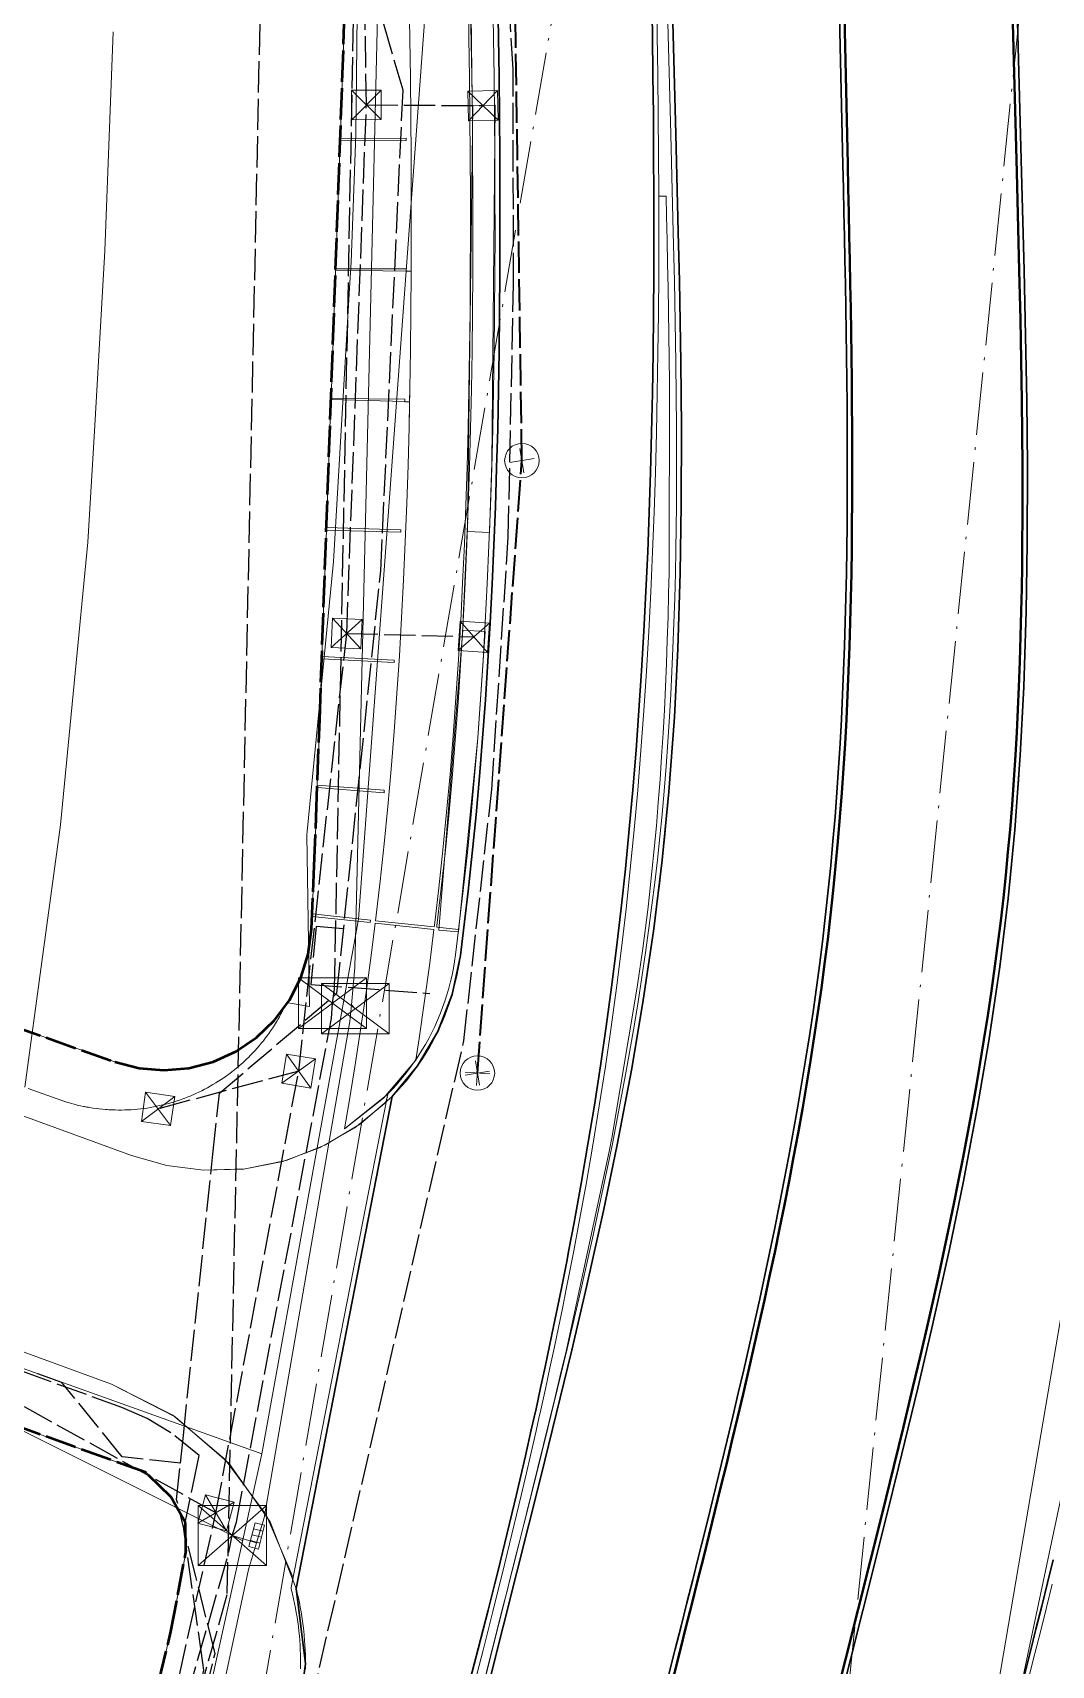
# Model space of a CAD drawing. Header units: metres. Extents: x 105014 to 106600, y 111320 to 118425.
# Drawn here: x 105381.9 to 105423.2, y 113113.2 to 113179.5 of the extents above; entities that cross this region are included whole.
import ezdxf

# ---------------------------------------------------------------- set-up
doc = ezdxf.new("R2010")
doc.units = ezdxf.units.M
doc.linetypes.add('DASHDOT', pattern=[3.556, 2.54, -0.508, 0, -0.508])
doc.linetypes.add('DASHED', pattern=[1.524, 1.27, -0.254])
for name, color, linetype, lineweight in [('00-BASE-LIMITE', 7, 'DASHED', 50), ('00-BASE-UE', 42, 'DASHED', 25), ('10-PAV-BOCACALLE', 9, 'CONTINUOUS', 13), ('10-PAV-CALZADA-BRT', 12, 'CONTINUOUS', 30), ('10-PAV-CALZADA-MIXTA', 8, 'CONTINUOUS', 30), ('10-PAV-CICLORUTA', 76, 'CONTINUOUS', 18), ('10-PAV-ESTACION-TM', 1, 'CONTINUOUS', 40), ('10-PAV-SARDINEL', 252, 'CONTINUOUS', 13), ('20-EP-ZONA-DURA', 253, 'CONTINUOUS', 13), ('20-EP-ZONA-VERDE', 84, 'CONTINUOUS', 13), ('30-RED-ENEL-NODOS', 11, 'CONTINUOUS', 13), ('30-RED-ENEL-PROY', 1, 'DASHED', 25), ('30-RED-ETB-CAMARA', 151, 'CONTINUOUS', 13), ('30-RED-ETB-EXIST', 145, 'CONTINUOUS', 13), ('30-RED-ETB-PROY', 5, 'DASHED', 25), ('30-RED-MOVISTAR-PROY', 4, 'DASHED', 25), ('30-RED-VANTI-PROY', 2, 'DASHED', 25), ('35-RH-ACUE-MENOR-EXIST', 151, 'CONTINUOUS', 13), ('35-RH-ACUE-MENOR-PROY', 5, 'DASHED', 25), ('35-RH-PLUV-NODOS', 94, 'CONTINUOUS', 13), ('35-RH-PLUV-RETIRO', 8, 'DASHDOT', 13), ('35-RH-SUDS-ZONAS', 92, 'CONTINUOUS', 20), ('36-RH-SAN-COLECTOR-PROY', 6, 'DASHED', 35), ('36-RH-SAN-POZOS', 216, 'CONTINUOUS', 13), ('60-PREDIAL-LOTE', 42, 'CONTINUOUS', 13)]:
    doc.layers.add(name, color=color, linetype=linetype, lineweight=lineweight)

# ---------------------------------------------------------------- blocks, each defined once
blk = doc.blocks.new('CAM_ETB_T_14')
for p, q in [((-1.39, -1.22), (1.39, 1.22)), ((-1.39, 1.22), (1.39, -1.22))]:
    blk.add_line(p, q)
blk.add_lwpolyline([(-1.39, -1.22), (1.39, -1.22), (1.39, 1.22), (-1.39, 1.22)], close=True)
blk = doc.blocks.new('CAM_ETB_T_13')
for p, q in [((-1.375, -1.025), (1.375, 1.025)), ((-1.375, 1.025), (1.375, -1.025))]:
    blk.add_line(p, q)
blk.add_lwpolyline([(-1.375, -1.025), (1.375, -1.025), (1.375, 1.025), (-1.375, 1.025)], close=True)
blk = doc.blocks.new('CAJA_ENEL')
for p, q in [((-0.6, -0.6), (0.6, 0.6)), ((-0.6, 0.6), (0.6, -0.6))]:
    blk.add_line(p, q)
blk.add_lwpolyline([(-0.6, -0.6), (0.6, -0.6), (0.6, 0.6), (-0.6, 0.6)], close=True)
blk = doc.blocks.new('POZO_SAN')
for p, q in [((-0.5, 0), (0.5, 0)), ((0, -0.5), (0, 0.5))]:
    blk.add_line(p, q)
blk.add_circle((0, 0), 0.7)
blk = doc.blocks.new('SUMIDERO')
for p, q in [((-0.25, -0.2), (-0.25, 0.2)), ((0, -0.2), (0, 0.2)), ((0.25, -0.2), (0.25, 0.2))]:
    blk.add_line(p, q)
blk.add_lwpolyline([(-0.5, -0.2), (0.5, -0.2), (0.5, 0.2), (-0.5, 0.2)], close=True)

msp = doc.modelspace()

# ---------------------------------------------------------------- linework, layer by layer
at = {"layer": '00-BASE-LIMITE'}
msp.add_lwpolyline([(105386.9791, 113112.5251), (105387.4761, 113114.5441), (105388.0761, 113117.7611), (105388.0641, 113118.9651), (105387.4741, 113120.0121), (105386.4691, 113121.0031), (105370.0133, 113126.9047), (105375.2157, 113141.1887), (105385.1985, 113137.6773), (105386.1809, 113137.4227), (105387.1922, 113137.3374), (105388.2034, 113137.4237), (105389.1856, 113137.6791), (105390.1107, 113138.0965), (105390.9521, 113138.6639), (105391.686, 113139.3649), (105392.2912, 113140.1796), (105392.7504, 113141.0846), (105393.0505, 113142.0541), (105393.1829, 113143.0603), (105393.2949, 113145.6353), (105393.3711, 113147.5963), (105393.5153, 113151.5749), (105394.5397, 113180.5291)], dxfattribs=at)
at = {"layer": '00-BASE-UE'}
msp.add_lwpolyline([(105386.9791, 113112.5251), (105387.4761, 113114.5441), (105388.0761, 113117.7611), (105388.0641, 113118.9651), (105387.4741, 113120.0121), (105386.4691, 113121.0031), (105370.0133, 113126.9047), (105375.2157, 113141.1887), (105385.1985, 113137.6773), (105386.1809, 113137.4227), (105387.1922, 113137.3374), (105388.2034, 113137.4236), (105389.1856, 113137.6791), (105390.1107, 113138.0965), (105390.9522, 113138.6638), (105391.686, 113139.3649), (105392.2912, 113140.1796), (105392.7504, 113141.0846), (105393.0505, 113142.0541), (105393.1829, 113143.0603), (105393.2949, 113145.6353), (105393.3711, 113147.5963), (105393.5153, 113151.5749), (105394.5397, 113180.5291)], dxfattribs=at)
at = {"layer": '10-PAV-BOCACALLE'}
msp.add_lwpolyline([(105396.46, 113136.2726), (105392.5613, 113116.2967), (105391.5064, 113118.9998), (105389.8339, 113121.3698), (105387.6417, 113123.2691), (105385.0577, 113124.5873), (105371.0367, 113129.7147), (105374.1167, 113138.1713), (105385.8741, 113133.8717), (105385.8791, 113133.8699), (105387.3161, 113133.4634), (105388.7976, 113133.2754), (105390.4905, 113133.3325), (105392.1495, 113133.6744), (105393.727, 113134.2915), (105395.1777, 113135.1659), (105396.46, 113136.2726)], close=True, dxfattribs=at)
at = {"layer": '10-PAV-CALZADA-BRT'}
for points in [[(105402.3219, 113062.7675), (105415.5729, 113115.4095), (105416.5443, 113119.2833), (105417.0223, 113121.2121), (105417.8005, 113124.4271), (105418.3995, 113126.9929), (105419.0829, 113130.0733), (105419.6417, 113132.7649), (105420.2179, 113135.7895), (105420.6871, 113138.5367), (105421.1315, 113141.5321), (105421.4741, 113144.3105), (105421.7455, 113147.0969), (105421.9651, 113150.1169), (105422.1063, 113152.9003), (105422.2035, 113155.9779), (105422.2451, 113158.7265), (105422.2499, 113161.8817), (105422.2249, 113164.5165), (105422.1665, 113167.8237), (105422.1205, 113169.8105), (105422.0173, 113173.8027), (105419.8137, 113256.1177)], [(105385.7241, 113054.1819), (105401.5265, 113116.9597), (105402.4979, 113120.8335), (105402.9759, 113122.7623), (105403.7541, 113125.9773), (105404.3529, 113128.5431), (105405.0365, 113131.6235), (105405.5951, 113134.3151), (105406.1715, 113137.3397), (105406.6407, 113140.0869), (105407.0849, 113143.0823), (105407.4275, 113145.8607), (105407.6991, 113148.6471), (105407.9187, 113151.6671), (105408.0599, 113154.4505), (105408.1569, 113157.5281), (105408.1985, 113160.2767), (105408.2033, 113163.4319), (105408.1783, 113166.0667), (105408.1199, 113169.3739), (105408.0741, 113171.3607), (105407.9709, 113175.3529), (105406.4781, 113231.1139)], [(105413.476, 113231.2859), (105414.7571, 113174.1009), (105414.7787, 113173.1323), (105414.8001, 113172.1629), (105414.8209, 113171.1925), (105414.8409, 113170.2229), (105414.8599, 113169.2509), (105414.8777, 113168.2779), (105414.8937, 113167.3039), (105414.9077, 113166.3289), (105414.9197, 113165.3529), (105414.9293, 113164.3759), (105414.9361, 113163.3979), (105414.9397, 113162.4189), (105414.9403, 113161.4389), (105414.9371, 113160.4579), (105414.9301, 113159.4759), (105414.9189, 113158.4931), (105414.9035, 113157.5093), (105414.8833, 113156.5245), (105414.8579, 113155.5389), (105414.8273, 113154.5525), (105414.7913, 113153.5653), (105414.7493, 113152.5773), (105414.7013, 113151.5887), (105414.6467, 113150.5993), (105414.5853, 113149.6095), (105414.5171, 113148.6191), (105414.4415, 113147.6281), (105414.3583, 113146.6369), (105414.2673, 113145.6453), (105414.1681, 113144.6535), (105414.0605, 113143.6619), (105413.9443, 113142.6711), (105413.8199, 113141.6821), (105413.6877, 113140.6953), (105413.5477, 113139.7105), (105413.4005, 113138.7277), (105413.2463, 113137.7469), (105413.0853, 113136.7683), (105412.9181, 113135.7917), (105412.7445, 113134.8171), (105412.5651, 113133.8447), (105412.3803, 113132.8743), (105412.1903, 113131.9059), (105411.9951, 113130.9395), (105411.7953, 113129.9751), (105411.5913, 113129.0125), (105411.3829, 113128.0519), (105411.1709, 113127.0931), (105410.9551, 113126.1361), (105410.7363, 113125.1807), (105410.5143, 113124.2273), (105410.2897, 113123.2753), (105410.0627, 113122.3251), (105409.8335, 113121.3763), (105409.6023, 113120.4289), (105409.3695, 113119.4831), (105409.1355, 113118.5385), (105408.9003, 113117.5951), (105408.6639, 113116.6517), (105408.4275, 113115.7113), (105408.1907, 113114.7719), (105407.9539, 113113.8333), (105392.2742, 113051.7041)], [(105423.3053, 113117.4633), (105423.0695, 113116.5197), (105422.8337, 113115.5791), (105422.5975, 113114.6395), (105422.3613, 113113.7009), (105409.1101, 113061.0587)]]:
    msp.add_lwpolyline(points, dxfattribs=at)
at = {"layer": '10-PAV-CALZADA-MIXTA'}
for points in [[(105407.0011, 113180.9631), (105407.0257, 113179.3503), (105407.0469, 113177.7375), (105407.0639, 113176.1247), (105407.0763, 113174.5119), (105407.0837, 113172.8991), (105407.0853, 113171.2861), (105407.0809, 113169.6733), (105407.0699, 113168.0603), (105407.0515, 113166.4475), (105407.0257, 113164.8349), (105406.9915, 113163.2223), (105406.9487, 113161.6099), (105406.8965, 113159.9979), (105406.8349, 113158.3863), (105406.7629, 113156.7749), (105406.6801, 113155.1641), (105406.5861, 113153.5541), (105406.4803, 113151.9445), (105406.3623, 113150.3359), (105406.2317, 113148.7283), (105406.0875, 113147.1219), (105405.9297, 113145.5167), (105405.7577, 113143.9131), (105405.5709, 113142.3111), (105405.3689, 113140.7109), (105405.1513, 113139.1127), (105404.9185, 113137.5167), (105404.6711, 113135.9229), (105404.4093, 113134.3313), (105404.1341, 113132.7421), (105403.8457, 113131.1553), (105403.6342, 113130.0452), (105403.5447, 113129.5707), (105403.33, 113128.4872), (105403.1737, 113127.7091), (105403.0143, 113126.9316), (105402.8524, 113126.1546), (105402.6709, 113125.3006), (105402.4866, 113124.4473), (105402.2993, 113123.5946), (105402.2255, 113123.2555), (105402.109, 113122.7426), (105401.8684, 113121.6827), (105401.7198, 113121.0405), (105401.5031, 113120.1117), (105401.1287, 113118.5429), (105400.7455, 113116.9761), (105400.6281, 113116.5035), (105400.3548, 113115.4112), (105399.956, 113113.8485), (105399.5511, 113112.2872)], [(105392.5181, 113110.1709), (105392.9372, 113113.231), (105392.5613, 113116.2967), (105396.46, 113136.2726), (105397.492, 113137.5151), (105398.3106, 113138.9075), (105398.8943, 113140.4135), (105399.2279, 113141.9939), (105399.3148, 113142.6799), (105399.3976, 113143.3663), (105399.5465, 113144.6083), (105399.7125, 113146.1559), (105399.8649, 113147.7067), (105400.0043, 113149.2607), (105400.1309, 113150.8179), (105400.2453, 113152.3781), (105400.3481, 113153.9409), (105400.4395, 113155.5065), (105400.52, 113157.075), (105400.5901, 113158.6453), (105400.6505, 113160.2185), (105400.7013, 113161.7939), (105400.7433, 113163.3715), (105400.7767, 113164.9513), (105400.8021, 113166.5333), (105400.8201, 113168.1173), (105400.8309, 113169.7033), (105400.8353, 113171.2915), (105400.8337, 113172.8815), (105400.8265, 113174.4737), (105400.8141, 113176.0677), (105400.7973, 113177.6635), (105400.7763, 113179.2615), (105400.7519, 113180.8613)]]:
    msp.add_lwpolyline(points, dxfattribs=at)
at = {"layer": '10-PAV-CICLORUTA'}
msp.add_lwpolyline([(105399.5519, 113180.8417), (105399.5765, 113179.2443), (105399.5975, 113177.6493), (105399.6143, 113176.0567), (105399.6265, 113174.4663), (105399.6337, 113172.8781), (105399.6353, 113171.2925), (105399.6311, 113169.7091), (105399.6201, 113168.1283), (105399.6023, 113166.5497), (105399.5769, 113164.9737), (105399.5435, 113163.4001), (105399.5019, 113161.8291), (105399.4511, 113160.2607), (105399.3911, 113158.6951), (105399.3213, 113157.1323), (105399.2411, 113155.5723), (105399.1503, 113154.0153), (105399.0483, 113152.4613), (105398.9345, 113150.9105), (105398.8085, 113149.3629), (105398.6703, 113147.8189), (105398.5187, 113146.2785), (105398.3539, 113144.7419), (105398.1753, 113143.2091), (105398.1685, 113143.1563), (105395.7823, 113143.4097), (105395.9687, 113145.0087), (105396.1313, 113146.5239), (105396.2807, 113148.0435), (105396.4173, 113149.5675), (105396.5417, 113151.0955), (105396.6539, 113152.6277), (105396.7549, 113154.1639), (105396.8447, 113155.7037), (105396.9241, 113157.2475), (105396.9933, 113158.7947), (105397.0527, 113160.3455), (105397.1029, 113161.8997), (105397.1443, 113163.4573), (105397.1773, 113165.0183), (105397.2025, 113166.5825), (105397.2203, 113168.1501), (105397.2311, 113169.7207), (105397.2355, 113171.2945), (105397.2337, 113172.8715), (105397.2265, 113174.4515), (105397.2143, 113176.0347), (105397.1975, 113177.6209), (105397.1767, 113179.2103), (105397.1523, 113180.8027)], dxfattribs=at)
msp.add_lwpolyline([(105398.1559, 113143.0571), (105397.9821, 113141.6801), (105397.7743, 113140.1529), (105397.5515, 113138.6259), (105397.4151, 113137.7471), (105396.1127, 113136.2036), (105394.5215, 113134.9599), (105394.6967, 113135.9709), (105394.9443, 113137.4775), (105395.1783, 113138.9833), (105395.3977, 113140.4881), (105395.6025, 113141.9923), (105395.7689, 113143.3105), (105398.1559, 113143.0571)], close=True, dxfattribs=at)
at = {"layer": '10-PAV-ESTACION-TM'}
for points in [[(105420.202, 113234.1397), (105421.8174, 113173.7974), (105421.9206, 113169.8056), (105421.9666, 113167.8195), (105421.9987, 113166.1667), (105422.0249, 113164.5137), (105422.0404, 113163.1972), (105422.0499, 113161.8807), (105422.0528, 113160.8297), (105422.0512, 113159.779), (105422.0451, 113158.7282), (105422.0357, 113157.8128), (105422.0218, 113156.8975), (105422.0036, 113155.9825), (105421.9774, 113154.9575), (105421.945, 113153.9329), (105421.9065, 113152.9085), (105421.8657, 113151.9817), (105421.8187, 113151.0552), (105421.7655, 113150.1291), (105421.7004, 113149.1234), (105421.6272, 113148.1183), (105421.5462, 113147.1138), (105421.4638, 113146.1859), (105421.3735, 113145.2588), (105421.2753, 113144.3325), (105421.1692, 113143.4073), (105421.0552, 113142.4827), (105420.9333, 113141.5591), (105420.7934, 113140.5611), (105420.6454, 113139.5642), (105420.4896, 113138.5684), (105420.3396, 113137.653), (105420.1834, 113136.7386), (105420.0211, 113135.8251), (105419.8354, 113134.8169), (105419.6436, 113133.8099), (105419.4456, 113132.8041), (105419.2639, 113131.907), (105419.0778, 113131.0108), (105418.8874, 113130.1154), (105418.6642, 113129.0884), (105418.4366, 113128.0628), (105418.2045, 113127.0375), (105417.9081, 113125.7548), (105417.6059, 113124.4734), (105417.2199, 113122.866), (105416.8281, 113121.2599), (105416.3503, 113119.3317), (105415.379, 113115.4582), (105402.128, 113062.8165)], [(105393.6523, 113056.3475), (105408.1478, 113113.7844), (105408.3846, 113114.723), (105408.6215, 113115.6625), (105408.8579, 113116.603), (105409.0944, 113117.5466), (105409.3296, 113118.4903), (105409.5637, 113119.4352), (105409.7966, 113120.3813), (105410.0279, 113121.3291), (105410.2572, 113122.2784), (105410.4843, 113123.2291), (105410.7091, 113124.1817), (105410.9312, 113125.1357), (105411.1502, 113126.0918), (105411.3661, 113127.0495), (105411.5783, 113128.0091), (105411.7869, 113128.9706), (105411.9911, 113129.9341), (105412.191, 113130.8994), (105412.3865, 113131.8669), (105412.5767, 113132.8364), (105412.7617, 113133.8079), (105412.9413, 113134.7814), (105413.1151, 113135.7572), (105413.2825, 113136.7352), (105413.4438, 113137.7151), (105413.5982, 113138.6974), (105413.7456, 113139.6817), (105413.8858, 113140.668), (105414.0182, 113141.6563), (105414.1428, 113142.647), (105414.2592, 113143.6395), (105414.367, 113144.6328), (105414.4664, 113145.6262), (105414.5576, 113146.6194), (105414.6409, 113147.6122), (105414.7166, 113148.6047), (105414.7849, 113149.5965), (105414.8464, 113150.5876), (105414.9011, 113151.5784), (105414.9491, 113152.5682), (105414.9912, 113153.5574), (105415.0272, 113154.5458), (105415.0578, 113155.5332), (105415.0833, 113156.5199), (105415.1035, 113157.5057), (105415.1189, 113158.4904), (105415.1301, 113159.4741), (105415.1371, 113160.4569), (105415.1403, 113161.4387), (105415.1397, 113162.4193), (105415.1361, 113163.399), (105415.1293, 113164.3776), (105415.1197, 113165.3552), (105415.1077, 113166.3316), (105415.0937, 113167.307), (105415.0777, 113168.2814), (105415.0599, 113169.2547), (105415.0409, 113170.2269), (105415.0209, 113171.1967), (105415.0001, 113172.1673), (105414.9787, 113173.1368), (105414.9571, 113174.1054), (105413.6759, 113231.2904)]]:
    msp.add_lwpolyline(points, dxfattribs=at)
at = {"layer": '10-PAV-SARDINEL'}
for points in [[(105402.128, 113062.8165), (105415.379, 113115.4582), (105416.3503, 113119.3317), (105416.8281, 113121.2599), (105417.2199, 113122.866), (105417.6059, 113124.4734), (105417.9081, 113125.7548), (105418.2045, 113127.0375), (105418.4366, 113128.0628), (105418.6642, 113129.0884), (105418.8874, 113130.1154), (105419.0778, 113131.0108), (105419.2639, 113131.907), (105419.4456, 113132.8041), (105419.6436, 113133.8099), (105419.8354, 113134.8169), (105420.0211, 113135.8251), (105420.1834, 113136.7386), (105420.3396, 113137.653), (105420.4896, 113138.5684), (105420.6454, 113139.5642), (105420.7934, 113140.5611), (105420.9333, 113141.5591), (105421.0552, 113142.4827), (105421.1692, 113143.4073), (105421.2753, 113144.3325), (105421.3735, 113145.2588), (105421.4638, 113146.1859), (105421.5462, 113147.1138), (105421.6272, 113148.1183), (105421.7004, 113149.1234), (105421.7655, 113150.1291), (105421.8187, 113151.0552), (105421.8657, 113151.9817), (105421.9065, 113152.9085), (105421.945, 113153.9329), (105421.9774, 113154.9575), (105422.0036, 113155.9825), (105422.0218, 113156.8975), (105422.0357, 113157.8128), (105422.0451, 113158.7282), (105422.0512, 113159.779), (105422.0528, 113160.8297), (105422.0499, 113161.8807), (105422.0404, 113163.1972), (105422.0249, 113164.5137), (105421.9987, 113166.1667), (105421.9666, 113167.8195), (105421.9206, 113169.8056), (105421.8174, 113173.7974), (105420.1344, 113236.6645)], [(105420.3343, 113236.6695), (105422.0173, 113173.8027), (105422.1205, 113169.8105), (105422.1665, 113167.8237), (105422.1987, 113166.1702), (105422.2249, 113164.5165), (105422.2404, 113163.1991), (105422.2499, 113161.8817), (105422.2528, 113160.83), (105422.2512, 113159.7782), (105422.2451, 113158.7265), (105422.2357, 113157.8102), (105422.2218, 113156.894), (105422.2035, 113155.9779), (105422.1773, 113154.9518), (105422.1449, 113153.926), (105422.1063, 113152.9003), (105422.0654, 113151.9722), (105422.0184, 113151.0444), (105421.9651, 113150.1169), (105421.8999, 113149.1097), (105421.8266, 113148.103), (105421.7455, 113147.0969), (105421.6629, 113146.1673), (105421.5725, 113145.2385), (105421.4741, 113144.3105), (105421.3678, 113143.3834), (105421.2536, 113142.4573), (105421.1315, 113141.5321), (105420.9913, 113140.5325), (105420.8431, 113139.534), (105420.6871, 113138.5367), (105420.5368, 113137.6199), (105420.3804, 113136.7042), (105420.2179, 113135.7895), (105420.032, 113134.7801), (105419.8399, 113133.7719), (105419.6417, 113132.7649), (105419.4598, 113131.8668), (105419.2735, 113130.9696), (105419.0829, 113130.0733), (105418.8595, 113129.0455), (105418.6317, 113128.0187), (105418.3995, 113126.9929), (105418.1029, 113125.7093), (105417.8005, 113124.4271), (105417.4143, 113122.8189), (105417.0223, 113121.2121), (105416.5443, 113119.2833), (105415.5729, 113115.4095), (105402.3219, 113062.7675)], [(105385.5302, 113054.2307), (105401.3326, 113117.0084), (105402.3039, 113120.8819), (105402.7817, 113122.8101), (105403.1735, 113124.4162), (105403.5595, 113126.0236), (105403.8616, 113127.305), (105404.1579, 113128.5877), (105404.39, 113129.6127), (105404.6177, 113130.6386), (105404.841, 113131.6656), (105405.0314, 113132.5609), (105405.2174, 113133.4572), (105405.399, 113134.3543), (105405.5971, 113135.3601), (105405.7889, 113136.3671), (105405.9747, 113137.3753), (105406.137, 113138.2888), (105406.2932, 113139.2032), (105406.4432, 113140.1186), (105406.599, 113141.1143), (105406.7468, 113142.1113), (105406.8867, 113143.1093), (105407.0086, 113144.0329), (105407.1226, 113144.9575), (105407.2287, 113145.8827), (105407.3269, 113146.809), (105407.4174, 113147.7361), (105407.4998, 113148.664), (105407.5808, 113149.6685), (105407.654, 113150.6736), (105407.7191, 113151.6793), (105407.7723, 113152.6054), (105407.8193, 113153.5319), (105407.8601, 113154.4587), (105407.8986, 113155.4831), (105407.9309, 113156.5077), (105407.957, 113157.5327), (105407.9752, 113158.4477), (105407.9891, 113159.363), (105407.9985, 113160.2784), (105408.0046, 113161.3292), (105408.0062, 113162.3799), (105408.0033, 113163.4309), (105407.9938, 113164.7474), (105407.9783, 113166.0639), (105407.9521, 113167.7169), (105407.92, 113169.3697), (105407.8742, 113171.3558), (105407.771, 113175.3476), (105406.2782, 113231.109)], [(105406.4781, 113231.1139), (105407.9709, 113175.3529), (105408.0741, 113171.3607), (105408.1199, 113169.3739), (105408.1521, 113167.7204), (105408.1783, 113166.0667), (105408.1938, 113164.7493), (105408.2033, 113163.4319), (105408.2062, 113162.3802), (105408.2046, 113161.3284), (105408.1985, 113160.2767), (105408.1891, 113159.3604), (105408.1752, 113158.4442), (105408.1569, 113157.5281), (105408.1308, 113156.502), (105408.0985, 113155.4762), (105408.0599, 113154.4505), (105408.019, 113153.5224), (105407.972, 113152.5946), (105407.9187, 113151.6671), (105407.8535, 113150.6599), (105407.7802, 113149.6532), (105407.6991, 113148.6471), (105407.6165, 113147.7175), (105407.5259, 113146.7887), (105407.4275, 113145.8607), (105407.3212, 113144.9336), (105407.207, 113144.0075), (105407.0849, 113143.0823), (105406.9447, 113142.0827), (105406.7967, 113141.0842), (105406.6407, 113140.0869), (105406.4904, 113139.1701), (105406.334, 113138.2544), (105406.1715, 113137.3397), (105405.9855, 113136.3303), (105405.7934, 113135.3221), (105405.5951, 113134.3151), (105405.4133, 113133.417), (105405.2271, 113132.5198), (105405.0365, 113131.6235), (105404.813, 113130.5957), (105404.5851, 113129.5689), (105404.3529, 113128.5431), (105404.0564, 113127.2595), (105403.7541, 113125.9773), (105403.3679, 113124.3691), (105402.9759, 113122.7623), (105402.4979, 113120.8335), (105401.5265, 113116.9597), (105385.7241, 113054.1819)], [(105392.9047, 113054.2024), (105407.9539, 113113.8333), (105408.1907, 113114.7719), (105408.4275, 113115.7113), (105408.6639, 113116.6517), (105408.9003, 113117.5951), (105409.1355, 113118.5385), (105409.3695, 113119.4831), (105409.6023, 113120.4289), (105409.8335, 113121.3763), (105410.0627, 113122.3251), (105410.2897, 113123.2753), (105410.5143, 113124.2273), (105410.7363, 113125.1807), (105410.9551, 113126.1361), (105411.1709, 113127.0931), (105411.3829, 113128.0519), (105411.5913, 113129.0125), (105411.7953, 113129.9751), (105411.9951, 113130.9395), (105412.1903, 113131.9059), (105412.3803, 113132.8743), (105412.5651, 113133.8447), (105412.7445, 113134.8171), (105412.9181, 113135.7917), (105413.0853, 113136.7683), (105413.2463, 113137.7469), (105413.4005, 113138.7277), (105413.5477, 113139.7105), (105413.6877, 113140.6953), (105413.8199, 113141.6821), (105413.9443, 113142.6711), (105414.0605, 113143.6619), (105414.1681, 113144.6535), (105414.2673, 113145.6453), (105414.3583, 113146.6369), (105414.4415, 113147.6281), (105414.5171, 113148.6191), (105414.5853, 113149.6095), (105414.6467, 113150.5993), (105414.7013, 113151.5887), (105414.7493, 113152.5773), (105414.7913, 113153.5653), (105414.8273, 113154.5525), (105414.8579, 113155.5389), (105414.8833, 113156.5245), (105414.9035, 113157.5093), (105414.9189, 113158.4931), (105414.9301, 113159.4759), (105414.9371, 113160.4579), (105414.9403, 113161.4389), (105414.9397, 113162.4189), (105414.9361, 113163.3979), (105414.9293, 113164.3759), (105414.9197, 113165.3529), (105414.9077, 113166.3289), (105414.8937, 113167.3039), (105414.8777, 113168.2779), (105414.8599, 113169.2509), (105414.8409, 113170.2229), (105414.8209, 113171.1925), (105414.8001, 113172.1629), (105414.7787, 113173.1323), (105414.7571, 113174.1009), (105413.476, 113231.2859)], [(105413.6759, 113231.2904), (105414.9571, 113174.1054), (105414.9787, 113173.1368), (105415.0001, 113172.1673), (105415.0209, 113171.1967), (105415.0409, 113170.2269), (105415.0599, 113169.2547), (105415.0777, 113168.2814), (105415.0937, 113167.307), (105415.1077, 113166.3316), (105415.1197, 113165.3552), (105415.1293, 113164.3776), (105415.1361, 113163.399), (105415.1397, 113162.4193), (105415.1403, 113161.4387), (105415.1371, 113160.4569), (105415.1301, 113159.4741), (105415.1189, 113158.4904), (105415.1035, 113157.5057), (105415.0833, 113156.5199), (105415.0578, 113155.5332), (105415.0272, 113154.5458), (105414.9912, 113153.5574), (105414.9491, 113152.5682), (105414.9011, 113151.5784), (105414.8464, 113150.5876), (105414.7849, 113149.5965), (105414.7166, 113148.6047), (105414.6409, 113147.6122), (105414.5576, 113146.6194), (105414.4664, 113145.6262), (105414.367, 113144.6328), (105414.2592, 113143.6395), (105414.1428, 113142.647), (105414.0182, 113141.6563), (105413.8858, 113140.668), (105413.7456, 113139.6817), (105413.5982, 113138.6974), (105413.4438, 113137.7151), (105413.2825, 113136.7352), (105413.1151, 113135.7572), (105412.9413, 113134.7814), (105412.7617, 113133.8079), (105412.5767, 113132.8364), (105412.3865, 113131.8669), (105412.191, 113130.8994), (105411.9911, 113129.9341), (105411.7869, 113128.9706), (105411.5783, 113128.0091), (105411.3661, 113127.0495), (105411.1502, 113126.0918), (105410.9312, 113125.1357), (105410.7091, 113124.1817), (105410.4843, 113123.2291), (105410.2572, 113122.2784), (105410.0279, 113121.3291), (105409.7966, 113120.3813), (105409.5637, 113119.4352), (105409.3296, 113118.4903), (105409.0944, 113117.5466), (105408.8579, 113116.603), (105408.6215, 113115.6625), (105408.3846, 113114.723), (105408.1478, 113113.7844), (105408.1478, 113113.7844), (105393.4684, 113055.619)], [(105399.5511, 113112.2872), (105399.956, 113113.8485), (105400.3548, 113115.4112), (105400.6281, 113116.5035), (105400.7455, 113116.9761), (105400.9382, 113117.7592), (105401.1287, 113118.5429), (105401.317, 113119.327), (105401.5031, 113120.1117), (105401.7198, 113121.0405), (105401.8684, 113121.6827), (105402.109, 113122.7426), (105402.2255, 113123.2555), (105402.2993, 113123.5946), (105402.4866, 113124.4473), (105402.6709, 113125.3006), (105402.8524, 113126.1546), (105403.0143, 113126.9316), (105403.1737, 113127.7091), (105403.33, 113128.4872), (105403.5447, 113129.5707), (105403.6342, 113130.0452), (105403.8457, 113131.1553), (105404.1341, 113132.7421), (105404.4093, 113134.3313), (105404.6711, 113135.9229), (105404.9185, 113137.5167), (105405.1513, 113139.1127), (105405.3689, 113140.7109), (105405.5709, 113142.3111), (105405.7577, 113143.9131), (105405.9297, 113145.5167), (105406.0875, 113147.1219), (105406.2317, 113148.7283), (105406.3623, 113150.3359), (105406.4803, 113151.9445), (105406.5861, 113153.5541), (105406.6801, 113155.1641), (105406.7629, 113156.7749), (105406.8349, 113158.3863), (105406.8965, 113159.9979), (105406.9487, 113161.6099), (105406.9915, 113163.2223), (105407.0257, 113164.8349), (105407.0515, 113166.4475), (105407.0699, 113168.0603), (105407.0809, 113169.6733), (105407.0853, 113171.2861), (105407.0837, 113172.8991), (105407.0763, 113174.5119), (105407.0639, 113176.1247), (105407.0469, 113177.7375), (105407.0257, 113179.3503), (105407.0011, 113180.9631)], [(105407.2011, 113180.9664), (105407.2257, 113179.3532), (105407.2469, 113177.7399), (105407.2639, 113176.1265), (105407.2763, 113174.5131), (105407.2837, 113172.8997), (105407.2853, 113171.286), (105407.2809, 113169.6724), (105407.2699, 113168.0585), (105407.2515, 113166.4448), (105407.2257, 113164.8312), (105407.1915, 113163.2176), (105407.1486, 113161.604), (105407.0964, 113159.9909), (105407.0348, 113158.3781), (105406.9627, 113156.7653), (105406.8798, 113155.1531), (105406.7858, 113153.5417), (105406.6799, 113151.9307), (105406.5617, 113150.3205), (105406.431, 113148.7113), (105406.2866, 113147.1032), (105406.1287, 113145.4963), (105405.9565, 113143.8909), (105405.7695, 113142.287), (105405.5672, 113140.6849), (105405.3494, 113139.0848), (105405.1163, 113137.4869), (105404.8686, 113135.8913), (105404.6065, 113134.298), (105404.3311, 113132.7072), (105404.0424, 113131.1187), (105403.8307, 113130.008), (105403.7411, 113129.5327), (105403.5262, 113128.4481), (105403.3697, 113127.6693), (105403.2102, 113126.8911), (105403.0481, 113126.1134), (105402.8665, 113125.2587), (105402.682, 113124.4048), (105402.4947, 113123.5519), (105402.4207, 113123.2121), (105402.304, 113122.6983), (105402.0634, 113121.638), (105401.9147, 113120.9953), (105401.6978, 113120.0659), (105401.5116, 113119.2806), (105401.3231, 113118.496), (105401.1325, 113117.7117), (105400.9397, 113116.9281), (105400.8222, 113116.4552), (105400.5487, 113115.3622), (105400.1497, 113113.7987), (105399.7446, 113112.2366)], [(105392.7343, 113113.0406), (105392.7372, 113113.2338), (105392.737, 113113.4228), (105392.7337, 113113.6142), (105392.7274, 113113.8033), (105392.718, 113113.994), (105392.7055, 113114.1834), (105392.69, 113114.3738), (105392.6714, 113114.5625), (105392.6497, 113114.7522), (105392.6251, 113114.9404), (105392.5973, 113115.1288), (105392.5666, 113115.3166), (105392.5328, 113115.5037), (105392.496, 113115.6907), (105392.4563, 113115.8761), (105392.4133, 113116.0623), (105392.3672, 113116.2486), (105392.3622, 113116.2766), (105392.3614, 113116.305), (105392.3647, 113116.3332), (105396.2637, 113136.3109), (105396.2711, 113136.3383), (105396.2823, 113136.3643), (105396.297, 113136.3885), (105396.315, 113136.4104), (105396.5066, 113136.612), (105396.6903, 113136.8166), (105396.8698, 113137.0279), (105397.0399, 113137.2402), (105397.0433, 113137.2446), (105397.2061, 113137.46), (105397.3686, 113137.6878), (105397.5207, 113137.9144), (105397.669, 113138.1493), (105397.809, 113138.3857), (105397.9439, 113138.6287), (105398.0697, 113138.8712), (105398.1894, 113139.1185), (105398.302, 113139.3689), (105398.4083, 113139.6242), (105398.5077, 113139.8836), (105398.5987, 113140.1425), (105398.6828, 113140.4051), (105398.7594, 113140.6696), (105398.8287, 113140.9367), (105398.89, 113141.2039), (105398.9445, 113141.4761), (105398.9903, 113141.7437), (105398.9912, 113141.7495), (105399.0298, 113142.0216), (105399.1163, 113142.7045), (105399.199, 113143.3902), (105399.3478, 113144.6309), (105399.5136, 113146.1764), (105399.6658, 113147.7255), (105399.8051, 113149.2778), (105399.9315, 113150.8333), (105400.0458, 113152.3925), (105400.1485, 113153.9533), (105400.2398, 113155.5175), (105400.3203, 113157.0846), (105400.3903, 113158.6536), (105400.4506, 113160.2256), (105400.5014, 113161.7998), (105400.5434, 113163.3763), (105400.5767, 113164.955), (105400.6021, 113166.5361), (105400.6201, 113168.1192), (105400.6309, 113169.7043), (105400.6353, 113171.2919), (105400.6337, 113172.881), (105400.6265, 113174.4725), (105400.6141, 113176.0659), (105400.5973, 113177.6612), (105400.5763, 113179.2587), (105400.5519, 113180.8581)], [(105400.7519, 113180.8613), (105400.7763, 113179.2615), (105400.7973, 113177.6635), (105400.8141, 113176.0677), (105400.8265, 113174.4737), (105400.8337, 113172.8815), (105400.8353, 113171.2915), (105400.8309, 113169.7033), (105400.8201, 113168.1173), (105400.8021, 113166.5333), (105400.7767, 113164.9513), (105400.7433, 113163.3715), (105400.7013, 113161.7939), (105400.6505, 113160.2185), (105400.5901, 113158.6453), (105400.52, 113157.075), (105400.4395, 113155.5065), (105400.3481, 113153.9409), (105400.2453, 113152.3781), (105400.1309, 113150.8179), (105400.0043, 113149.2607), (105399.8649, 113147.7067), (105399.7125, 113146.1559), (105399.5465, 113144.6083), (105399.3976, 113143.3663), (105399.3148, 113142.6799), (105399.2279, 113141.9939), (105399.1883, 113141.7155), (105399.1409, 113141.4383), (105399.0857, 113141.1626), (105399.0228, 113140.8885), (105398.9522, 113140.6163), (105398.874, 113140.3462), (105398.7882, 113140.0784), (105398.6949, 113139.8132), (105398.5942, 113139.5506), (105398.4862, 113139.291), (105398.3709, 113139.0345), (105398.2484, 113138.7814), (105398.1189, 113138.5318), (105397.9824, 113138.2859), (105397.839, 113138.044), (105397.6889, 113137.8062), (105397.5322, 113137.5728), (105397.369, 113137.3438), (105397.1994, 113137.1195), (105397.0235, 113136.9001), (105396.8416, 113136.6856), (105396.6537, 113136.4764), (105396.46, 113136.2726), (105392.5613, 113116.2967), (105392.6079, 113116.1088), (105392.6514, 113115.9202), (105392.6919, 113115.7309), (105392.7293, 113115.541), (105392.7637, 113115.3505), (105392.795, 113115.1594), (105392.8232, 113114.9679), (105392.8483, 113114.776), (105392.8703, 113114.5837), (105392.8892, 113114.391), (105392.905, 113114.1981), (105392.9177, 113114.0049), (105392.9272, 113113.8116), (105392.9337, 113113.6181), (105392.937, 113113.4246), (105392.9372, 113113.231), (105392.9343, 113113.0374)], [(105409.1101, 113061.0587), (105422.3613, 113113.7009), (105422.5975, 113114.6395), (105422.8337, 113115.5791), (105423.0695, 113116.5197), (105423.3053, 113117.4633)], [(105423.2635, 113116.4712), (105423.0277, 113115.5304), (105422.7915, 113114.5907), (105422.5553, 113113.6521), (105409.304, 113061.0097)]]:
    msp.add_lwpolyline(points, dxfattribs=at)
at = {"layer": '20-EP-ZONA-DURA'}
for points in [[(105406.2782, 113231.109), (105407.771, 113175.3476), (105407.771, 113175.3476), (105407.8742, 113171.3558), (105407.92, 113169.3697), (105407.9521, 113167.7169), (105407.9783, 113166.0639), (105407.9938, 113164.7474), (105408.0033, 113163.4309), (105408.0062, 113162.3799), (105408.0046, 113161.3292), (105407.9985, 113160.2784), (105407.9891, 113159.363), (105407.9752, 113158.4477), (105407.957, 113157.5327), (105407.9309, 113156.5077), (105407.8986, 113155.4831), (105407.8601, 113154.4587), (105407.8193, 113153.5319), (105407.7723, 113152.6054), (105407.7191, 113151.6793), (105407.654, 113150.6736), (105407.5808, 113149.6685), (105407.4998, 113148.664), (105407.4174, 113147.7361), (105407.3269, 113146.809), (105407.2287, 113145.8827), (105407.1226, 113144.9575), (105407.0086, 113144.0329), (105406.8867, 113143.1093), (105406.7468, 113142.1113), (105406.599, 113141.1143), (105406.4432, 113140.1186), (105406.2932, 113139.2032), (105406.137, 113138.2888), (105405.9747, 113137.3753), (105405.7889, 113136.3671), (105405.5971, 113135.3601), (105405.399, 113134.3543), (105405.2174, 113133.4572), (105405.0314, 113132.5609), (105404.841, 113131.6656), (105404.6177, 113130.6386), (105404.39, 113129.6127), (105404.1579, 113128.5877), (105403.8616, 113127.305), (105403.5595, 113126.0236), (105403.1735, 113124.4162), (105402.7817, 113122.8101), (105402.3039, 113120.8819), (105401.3326, 113117.0084), (105385.5302, 113054.2307)], [(105399.2456, 113200.0991), (105399.7042, 113177.0027), (105399.7053, 113176.9025), (105399.7143, 113176.0575), (105399.7265, 113174.4669), (105399.7337, 113172.8785), (105399.7355, 113171.2925), (105399.7311, 113169.7087), (105399.7201, 113168.1273), (105399.7023, 113166.5483), (105399.6769, 113164.9717), (105399.6435, 113163.3977), (105399.6017, 113161.8263), (105399.5511, 113160.2573), (105399.5223, 113159.5916), (105399.5256, 113159.5915), (105399.5217, 113159.4914), (105399.3486, 113155.7119), (105399.3434, 113155.6104), (105399.3411, 113155.5669), (105399.2501, 113154.0091), (105399.1479, 113152.4543), (105399.0341, 113150.9027), (105398.9083, 113149.3545), (105398.7697, 113147.8095), (105398.6183, 113146.2683), (105398.4533, 113144.7307), (105398.2745, 113143.1971), (105398.2679, 113143.1457), (105399.1583, 113143.0511), (105399.1163, 113142.7045), (105399.0298, 113142.0216), (105398.9912, 113141.7495), (105398.9903, 113141.7437), (105398.9445, 113141.4761), (105398.89, 113141.2039), (105398.8287, 113140.9367), (105398.7594, 113140.6696), (105398.6828, 113140.4051), (105398.5987, 113140.1425), (105398.5077, 113139.8836), (105398.4083, 113139.6242), (105398.302, 113139.3689), (105398.1894, 113139.1185), (105398.0697, 113138.8712), (105397.9439, 113138.6287), (105397.809, 113138.3857), (105397.669, 113138.1493), (105397.5207, 113137.9144), (105397.4171, 113137.7601), (105397.5515, 113138.6259), (105397.7743, 113140.1529), (105397.9821, 113141.6801), (105398.1559, 113143.0571), (105395.7689, 113143.3105), (105395.6025, 113141.9923), (105395.3977, 113140.4881), (105395.1783, 113138.9833), (105394.9443, 113137.4775), (105394.6967, 113135.9709), (105394.5215, 113134.9599), (105396.2927, 113136.3814), (105396.28, 113136.3592), (105396.2703, 113136.3356), (105396.2637, 113136.3109), (105396.2078, 113136.0246), (105394.9459, 113135.0036), (105393.5353, 113134.2001), (105392.0134, 113133.6355), (105390.4202, 113133.3245), (105388.7976, 113133.2754), (105387.3161, 113133.4634), (105385.8791, 113133.8699), (105385.8741, 113133.8717), (105374.1167, 113138.1713)], [(105396.6193, 113098.3463), (105400.9727, 113115.5953), (105401.1648, 113116.3564), (105401.1684, 113116.3712), (105401.2099, 113116.5332), (105401.4457, 113117.4707), (105401.6813, 113118.4073), (105401.9151, 113119.3409), (105402.1481, 113120.2755), (105402.3795, 113121.2093), (105402.6091, 113122.1423), (105402.8367, 113123.0751), (105403.0619, 113124.0071), (105403.2845, 113124.9387), (105403.481, 113125.7714), (105403.504, 113125.8702), (105405.2707, 113134.0349), (105405.312, 113134.2414), (105405.3518, 113134.4541), (105405.3769, 113134.5858), (105406.4131, 113140.7079), (105406.6344, 113142.2754), (105406.8341, 113143.8464), (105406.9059, 113144.4695), (105407.0069, 113145.4003), (105407.1003, 113146.3327), (105407.1859, 113147.2669), (105407.2645, 113148.2029), (105407.3359, 113149.1403), (105407.4007, 113150.0793), (105407.4589, 113151.0199), (105407.5109, 113151.9619), (105407.5567, 113152.9051), (105407.5969, 113153.8497), (105407.6315, 113154.7955), (105407.6609, 113155.7425), (105407.6851, 113156.6907), (105407.7022, 113157.5218), (105407.7038, 113157.6401), (105407.7195, 113165.2739), (105407.7085, 113166.2327), (105407.6945, 113167.1925), (105407.6787, 113168.1533), (105407.6613, 113169.1153), (105407.6425, 113170.0781), (105407.6225, 113171.0437), (105407.6017, 113172.0081), (105407.5837, 113172.8191), (105407.2839, 113172.8187), (105407.2837, 113172.8997), (105407.2763, 113174.5131), (105407.2639, 113176.1265), (105407.2469, 113177.7399), (105407.2257, 113179.3532), (105407.2011, 113180.9664)], [(105375.2157, 113141.1887), (105385.1985, 113137.6773), (105386.1809, 113137.4227), (105387.1922, 113137.3374), (105388.2034, 113137.4237), (105389.1856, 113137.6791), (105390.1107, 113138.0965), (105390.9521, 113138.6639), (105391.686, 113139.3649), (105392.2912, 113140.1796), (105392.7504, 113141.0846), (105393.0505, 113142.0541), (105393.1829, 113143.0603), (105393.2064, 113143.5827), (105395.5713, 113143.3315), (105395.5817, 113143.4311), (105393.2109, 113143.6827), (105393.2949, 113145.6353), (105393.3711, 113147.5963), (105393.4152, 113148.8125), (105396.1313, 113148.6037), (105396.1389, 113148.7035), (105393.4188, 113148.9125), (105393.5153, 113151.5749), (105393.6025, 113154.0377), (105396.5375, 113153.8871), (105396.5425, 113153.9871), (105393.606, 113154.1377), (105393.7876, 113159.2711), (105396.8091, 113159.1811), (105396.8121, 113159.2809), (105393.7911, 113159.3711), (105393.975, 113164.5677), (105396.9671, 113164.4817), (105396.9671, 113164.4817), (105396.9669, 113164.4783), (105397.1659, 113164.4759), (105397.1443, 113163.4573), (105397.1029, 113161.8997), (105397.0527, 113160.3455), (105396.9933, 113158.7947), (105396.9241, 113157.2475), (105396.8447, 113155.7037), (105396.7549, 113154.1639), (105396.6539, 113152.6277), (105396.5417, 113151.0955), (105396.4173, 113149.5675), (105396.2807, 113148.0435), (105396.1313, 113146.5239), (105395.9687, 113145.0087), (105395.7823, 113143.4097), (105398.1685, 113143.1563), (105398.1753, 113143.2091), (105398.3539, 113144.7419), (105398.5187, 113146.2785), (105398.6703, 113147.8189), (105398.8085, 113149.3629), (105398.9345, 113150.9105), (105399.0483, 113152.4613), (105399.1503, 113154.0153), (105399.2411, 113155.5723), (105399.3213, 113157.1323), (105399.3911, 113158.6951), (105399.4511, 113160.2607), (105399.5019, 113161.8291), (105399.5435, 113163.4001), (105399.5769, 113164.9737), (105399.6023, 113166.5497), (105399.6201, 113168.1283), (105399.6311, 113169.7091), (105399.6353, 113171.2925), (105399.6337, 113172.8781), (105399.6265, 113174.4663), (105399.6143, 113176.0567), (105399.5975, 113177.6493), (105399.5765, 113179.2443), (105399.5519, 113180.8417)], [(105397.1523, 113180.8027), (105397.1767, 113179.2103), (105397.1975, 113177.6209), (105397.2143, 113176.0347), (105397.2265, 113174.4515), (105397.2337, 113172.8715), (105397.2355, 113171.2945), (105397.2311, 113169.7791), (105397.2311, 113169.7791), (105397.0323, 113169.7815), (105397.0321, 113169.8789), (105394.1691, 113169.8737), (105394.1669, 113169.8139), (105397.0323, 113169.7815), (105397.0323, 113169.7787), (105397.2311, 113169.7791), (105397.2311, 113169.7207), (105397.2203, 113168.1501), (105397.2025, 113166.5825), (105397.1773, 113165.0183), (105397.1659, 113164.4759), (105396.9671, 113164.4817), (105396.9681, 113164.5785), (105393.9767, 113164.6153), (105394.5397, 113180.5291)], [(105371.0367, 113129.7147), (105385.0577, 113124.5873), (105387.5487, 113123.3313), (105389.6823, 113121.5341), (105391.3433, 113119.2928), (105392.4419, 113116.7286), (105392.3647, 113116.3332), (105392.3614, 113116.305), (105392.3622, 113116.2766), (105392.3672, 113116.2486), (105392.4133, 113116.0623), (105392.4563, 113115.8761), (105392.496, 113115.6907), (105392.5328, 113115.5037), (105392.5666, 113115.3166), (105392.5973, 113115.1288), (105392.6251, 113114.9404), (105392.6497, 113114.7522), (105392.6714, 113114.5625), (105392.69, 113114.3738), (105392.7055, 113114.1834), (105392.718, 113113.994), (105392.7274, 113113.8033), (105392.7337, 113113.6142), (105392.737, 113113.4228), (105392.7372, 113113.2338), (105392.7343, 113113.0406)], [(105386.9791, 113112.5251), (105387.4761, 113114.5441), (105388.0761, 113117.7611), (105388.0641, 113118.9651), (105387.4741, 113120.0121), (105386.4691, 113121.0031), (105370.0133, 113126.9047)]]:
    msp.add_lwpolyline(points, dxfattribs=at)
msp.add_lwpolyline([(105397.0229, 113175.08), (105397.0217, 113175.1787), (105394.3577, 113175.1471), (105394.3551, 113175.0737), (105397.0229, 113175.08)], close=True, dxfattribs=at)
at = {"layer": '20-EP-ZONA-VERDE'}
msp.add_lwpolyline([(105400.5519, 113180.8581), (105400.5765, 113179.2585), (105400.5973, 113177.6611), (105400.6141, 113176.0657), (105400.6265, 113174.4723), (105400.6337, 113172.8809), (105400.6353, 113171.2917), (105400.6311, 113169.7043), (105400.6201, 113168.1191), (105400.6021, 113166.5359), (105400.5767, 113164.9551), (105400.5433, 113163.3763), (105400.5013, 113161.7997), (105400.4505, 113160.2255), (105400.3903, 113158.6537), (105400.3201, 113157.0843), (105400.2397, 113155.5175), (105400.1485, 113153.9533), (105400.0459, 113152.3919), (105399.9315, 113150.8333), (105399.8049, 113149.2779), (105399.6659, 113147.7253), (105399.5135, 113146.1763), (105399.3477, 113144.6309), (105399.1583, 113143.0511), (105398.2679, 113143.1457), (105398.2745, 113143.1971), (105398.4533, 113144.7307), (105398.6183, 113146.2683), (105398.7697, 113147.8095), (105398.9083, 113149.3545), (105399.0341, 113150.9027), (105399.1479, 113152.4543), (105399.2501, 113154.0091), (105399.3411, 113155.5669), (105399.4213, 113157.1275), (105399.4911, 113158.6911), (105399.5511, 113160.2573), (105399.6017, 113161.8263), (105399.6435, 113163.3977), (105399.6769, 113164.9717), (105399.7023, 113166.5483), (105399.7201, 113168.1273), (105399.7311, 113169.7087), (105399.7355, 113171.2925), (105399.7337, 113172.8785), (105399.7265, 113174.4669), (105399.7143, 113176.0575), (105399.6973, 113177.6505), (105399.6765, 113179.2457), (105399.6519, 113180.8433)], dxfattribs=at)
for points in [[(105397.0229, 113175.08), (105394.3551, 113175.0737), (105394.3577, 113175.1471), (105397.0217, 113175.1787), (105397.0229, 113175.08)], [(105397.0323, 113169.7815), (105394.1669, 113169.8139), (105394.1691, 113169.8737), (105397.0321, 113169.8789), (105397.0323, 113169.7815)], [(105397.2311, 113169.7791), (105397.0323, 113169.7787), (105397.0323, 113169.7815), (105397.2311, 113169.7791)], [(105396.9681, 113164.5785), (105396.9671, 113164.4817), (105393.9749, 113164.5677), (105393.9767, 113164.6153), (105396.9681, 113164.5785)], [(105397.1659, 113164.4759), (105396.9669, 113164.4783), (105396.9671, 113164.4817), (105397.1659, 113164.4759)], [(105396.8121, 113159.2809), (105396.8091, 113159.1811), (105393.7877, 113159.2711), (105393.7905, 113159.3711), (105396.8121, 113159.2809)], [(105396.5425, 113153.9871), (105396.5375, 113153.8871), (105393.6025, 113154.0377), (105393.6061, 113154.1377), (105396.5425, 113153.9871)], [(105396.1389, 113148.7035), (105396.1313, 113148.6037), (105393.4159, 113148.8125), (105393.4197, 113148.9125), (105396.1389, 113148.7035)], [(105395.5817, 113143.4311), (105395.5713, 113143.3315), (105393.2067, 113143.5827), (105393.2113, 113143.6827), (105395.5817, 113143.4311)]]:
    msp.add_lwpolyline(points, close=True, dxfattribs=at)
at = {"layer": '30-RED-ENEL-PROY'}
for points in [[(105395.4133, 113176.5285), (105394.7795, 113219.1243)], [(105394.6117, 113155.0699), (105395.4133, 113176.5285)], [(105395.4133, 113176.5285), (105400.1479, 113176.5021)], [(105392.6641, 113137.3037), (105394.6117, 113155.0699)], [(105394.6117, 113155.0699), (105399.7757, 113154.9355)], [(105392.6641, 113137.3037), (105386.9559, 113135.7681)], [(105389.3057, 113119.3695), (105392.6641, 113137.3037)], [(105389.3057, 113119.3695), (105380.8977, 113124.0135)], [(105385.8063, 113103.8607), (105389.3057, 113119.3695)]]:
    msp.add_lwpolyline(points, dxfattribs=at)
at = {"layer": '30-RED-ETB-EXIST'}
for points in [[(105394.962, 113139.835), (105394.809, 113139.991), (105394.948, 113141.504), (105396.843, 113221.022), (105394.827, 113221.07)], [(105419.529, 113100.67), (105431.078, 113155.201), (105431.207, 113155.702)], [(105389.967, 113118.446), (105390.954, 113118.146), (105391.264, 113119.167), (105394.746, 113139.312), (105394.809, 113139.991), (105394.962, 113139.835)], [(105378.329, 113124.148), (105379.361, 113123.737), (105390.39, 113118.227), (105389.967, 113118.446)], [(105386.817, 113099.287), (105390.624, 113117.061), (105390.954, 113118.146), (105389.967, 113118.446)]]:
    msp.add_lwpolyline(points, dxfattribs=at)
at = {"layer": '30-RED-ETB-PROY'}
for points in [[(105394.037, 113140.062), (105394.119, 113140.623), (105395.308, 113201.221), (105394.863, 113220.474), (105394.827, 113221.07)], [(105389.967, 113118.446), (105390.139, 113118.996), (105393.995, 113139.444), (105394.037, 113140.062)], [(105371.547, 113054.231), (105371.719, 113054.782), (105389.845, 113117.839), (105389.967, 113118.446)]]:
    msp.add_lwpolyline(points, dxfattribs=at)
at = {"layer": '30-RED-MOVISTAR-PROY'}
for points in [[(105389.7638, 113116.0898), (105392.7845, 113260.7953)], [(105369.4932, 113042.858), (105389.7638, 113116.0898)]]:
    msp.add_lwpolyline(points, dxfattribs=at)
at = {"layer": '30-RED-VANTI-PROY'}
for points in [[(105391.8013, 113105.6661), (105399.3711, 113138.5371), (105400.5014, 113148.7423), (105401.1739, 113158.9879), (105401.3871, 113169.2533), (105401.3689, 113177.9757), (105400.9313, 113185.1309), (105401.1259, 113189.0635), (105401.0953, 113192.2173), (105400.6755, 113195.2639), (105399.8455, 113231.9983), (105400.0627, 113235.9905), (105399.8527, 113244.8531), (105399.1751, 113249.9753), (105399.0251, 113262.4019), (105399.3775, 113266.1653), (105399.3193, 113270.1285), (105398.5125, 113295.2323), (105398.2719, 113318.7925)], [(105387.4708, 113122.6214), (105386.5052, 113123.1948), (105385.4777, 113123.6483), (105381.3945, 113125.1254)], [(105388.3661, 113120.4496), (105388.6263, 113121.6983), (105387.4708, 113122.6214)], [(105388.7666, 113113.2824), (105388.0013, 113118.6985), (105388.3661, 113120.4496)], [(105387.674, 113107.7328), (105388.8095, 113112.9787), (105388.7666, 113113.2824)]]:
    msp.add_lwpolyline(points, dxfattribs=at)
at = {"layer": '35-RH-ACUE-MENOR-EXIST'}
for points in [[(105396.15, 113256.62), (105398.066, 113222.4012), (105398.28, 113186.91), (105395.09, 113143.47), (105391.17, 113121.77)], [(105430.12, 113196.66), (105430.47, 113184.09), (105429.71, 113172.11), (105427.46, 113149.85), (105418.35, 113096.42), (105402.88, 113040.6), (105370.95, 112932.9), (105365.94, 112912.26), (105364.32, 112879.99), (105365.5, 112853.31), (105367.86, 112839.31), (105381.75, 112786.11)], [(105430.12, 113196.66), (105430.47, 113184.09), (105429.71, 113172.11), (105427.46, 113149.85), (105418.35, 113096.42), (105402.88, 113040.6), (105370.95, 112932.9), (105365.94, 112912.26), (105364.32, 112879.99), (105365.5, 112853.31), (105367.86, 112839.31), (105381.75, 112786.11)], [(105301.63, 113153.63), (105383.68, 113124.44)], [(105301.63, 113153.63), (105383.68, 113124.44)], [(105383.68, 113124.44), (105391.17, 113121.77)], [(105383.68, 113124.44), (105391.17, 113121.77)], [(105391.17, 113121.77), (105388.98, 113111.83)], [(105391.17, 113121.77), (105388.98, 113111.83)]]:
    msp.add_lwpolyline(points, dxfattribs=at)
at = {"layer": '35-RH-ACUE-MENOR-PROY'}
for points in [[(105387.0416, 113104.6046), (105389.2676, 113113.6597), (105388.4879, 113116.7836), (105387.7081, 113119.9075), (105387.863, 113121.3817), (105387.9812, 113122.5059), (105389.1817, 113133.9283), (105389.4417, 113136.402), (105394.2152, 113140.4614), (105395.9956, 113157.6152), (105396.9024, 113177.1306), (105395.9193, 113180.4875)], [(105394.4868, 113143.0788), (105393.3783, 113143.1801), (105393.1506, 113140.8186), (105397.9902, 113140.4558)], [(105387.863, 113121.3817), (105385.4917, 113121.6451), (105383.0475, 113124.6604), (105382.0765, 113125.0171)]]:
    msp.add_lwpolyline(points, dxfattribs=at)
at = {"layer": '35-RH-PLUV-RETIRO'}
for points in [[(105378.4062, 113062.0277), (105381.754, 113057.252), (105404.9047, 113191.3398)], [(105423.0437, 113191.1241), (105412.8468, 113091.2096)]]:
    msp.add_lwpolyline(points, dxfattribs=at)
at = {"layer": '35-RH-SUDS-ZONAS'}
for points in [[(105400.6384, 113176.5224), (105400.5, 113162), (105400.414, 113159.1644), (105399.5149, 113159.2054), (105399.7386, 113176.5025), (105400.6384, 113176.5224)], [(105400.6384, 113176.5224), (105400.5, 113162), (105400.414, 113159.1644), (105399.5149, 113159.2054), (105399.7386, 113176.5025), (105400.6384, 113176.5224)], [(105400.6384, 113176.5224), (105400.5, 113162), (105400.414, 113159.1644), (105399.5149, 113159.2054), (105399.7386, 113176.5025), (105400.6384, 113176.5224)], [(105400.6384, 113176.5224), (105400.5, 113162), (105400.414, 113159.1644), (105399.5149, 113159.2054), (105399.7386, 113176.5025), (105400.6384, 113176.5224)], [(105400.2364, 113155.1469), (105399.9315, 113150.8333), (105399.1464, 113142.9518), (105398.3516, 113143.0292), (105399.3328, 113155.2096), (105400.2364, 113155.1469)], [(105400.2364, 113155.1469), (105399.9315, 113150.8333), (105399.1464, 113142.9518), (105398.3516, 113143.0292), (105399.3328, 113155.2096), (105400.2364, 113155.1469)], [(105400.2364, 113155.1469), (105399.9315, 113150.8333), (105399.1464, 113142.9518), (105398.3516, 113143.0292), (105399.3328, 113155.2096), (105400.2364, 113155.1469)], [(105400.2364, 113155.1469), (105399.9315, 113150.8333), (105399.1464, 113142.9518), (105398.3516, 113143.0292), (105399.3328, 113155.2096), (105400.2364, 113155.1469)]]:
    msp.add_lwpolyline(points, close=True, dxfattribs=at)
at = {"layer": '36-RH-SAN-COLECTOR-PROY'}
for points in [[(105401.7265, 113162.0905), (105400.99, 113212.37)], [(105399.9213, 113137.2222), (105401.7265, 113162.0905)]]:
    msp.add_lwpolyline(points, dxfattribs=at)
at = {"layer": '60-PREDIAL-LOTE'}
for points in [[(105395.1505, 113189.9411), (105394.9782, 113175.3322), (105394.7918, 113170.1386), (105394.7302, 113169.0842), (105394.0922, 113158.2197), (105394.0731, 113158), (105394.0727, 113157.997), (105393.0113, 113147.0283), (105392.9952, 113146.8889), (105392.9952, 113146.8889), (105393.1042, 113139.9268), (105393.1041, 113139.9239), (105392.1673, 113140.0827), (105392.1468, 113140.0359), (105392.1098, 113139.9538), (105392.0633, 113139.8483), (105392.0026, 113139.7319), (105391.9418, 113139.6177), (105391.94, 113139.6141), (105391.8783, 113139.5044), (105391.8395, 113139.4344), (105391.8147, 113139.3913), (105391.7834, 113139.3391), (105391.7479, 113139.28), (105391.716, 113139.2291), (105391.6805, 113139.1694), (105391.6086, 113139.0608), (105391.5358, 113138.9534), (105391.5337, 113138.95), (105391.4624, 113138.8477), (105391.3853, 113138.7405), (105391.3071, 113138.6378), (105391.2283, 113138.5358), (105391.146, 113138.4345), (105391.1045, 113138.3848), (105391.0636, 113138.3339), (105390.9782, 113138.2381), (105390.8907, 113138.1403), (105390.8017, 113138.0457), (105390.7995, 113138.0435), (105390.7589, 113138.0003), (105390.7126, 113137.9511), (105390.6204, 113137.8598), (105390.5746, 113137.8155), (105390.5264, 113137.77), (105390.4322, 113137.6809), (105390.3891, 113137.6419), (105390.3358, 113137.5938), (105390.2378, 113137.5086), (105390.2009, 113137.4775), (105390.1385, 113137.425), (105390.0904, 113137.386), (105390.0376, 113137.3432), (105389.966, 113137.2871), (105389.9354, 113137.2632), (105389.831, 113137.1848), (105389.8125, 113137.1709), (105389.7278, 113137.1075), (105389.6724, 113137.0703), (105389.6199, 113137.0351), (105389.5132, 113136.9609), (105389.5097, 113136.9585), (105389.4042, 113136.8903), (105389.4005, 113136.8879), (105389.294, 113136.8215), (105389.1823, 113136.7547), (105389.0704, 113136.6895), (105388.9569, 113136.6264), (105388.846, 113136.5674), (105388.8423, 113136.5654), (105388.7277, 113136.5056), (105388.6107, 113136.4498), (105388.4933, 113136.3949), (105388.3739, 113136.3413), (105388.341, 113136.3273), (105388.2543, 113136.2905), (105388.1806, 113136.2606), (105388.1344, 113136.2404), (105388.013, 113136.1945), (105388.0097, 113136.1931), (105387.9617, 113136.1764), (105387.8907, 113136.1505), (105387.8191, 113136.1257), (105387.7679, 113136.1074), (105387.6437, 113136.0677), (105387.5206, 113136.0296), (105387.5176, 113136.0287), (105387.3956, 113135.9938), (105387.2705, 113135.9596), (105387.2676, 113135.9586), (105387.1435, 113135.9278), (105387.0179, 113135.8993), (105386.8918, 113135.8722), (105386.8726, 113135.8686), (105386.7634, 113135.8473), (105386.6352, 113135.825), (105386.5073, 113135.8042), (105386.3948, 113135.7884), (105386.3779, 113135.7861), (105386.251, 113135.7704), (105386.1201, 113135.7557), (105385.9914, 113135.745), (105385.8619, 113135.7358), (105385.7322, 113135.7289), (105385.6031, 113135.7239), (105385.4718, 113135.7228), (105385.3428, 113135.7217), (105385.2131, 113135.7238), (105385.0832, 113135.7283), (105385.0203, 113135.7315), (105384.9535, 113135.7349), (105384.8878, 113135.7395), (105384.8241, 113135.7439), (105384.696, 113135.7551), (105384.565, 113135.7696), (105384.4366, 113135.7842), (105384.3074, 113135.8021), (105384.1797, 113135.8224), (105384.1251, 113135.832), (105384.0518, 113135.8448), (105383.9717, 113135.8603), (105383.9242, 113135.8708), (105383.7981, 113135.896), (105383.6707, 113135.9254), (105383.5447, 113135.957), (105383.5412, 113135.9579), (105383.4192, 113135.9902), (105383.3523, 113136.0093), (105383.2945, 113136.0259), (105383.1703, 113136.0637), (105383.0466, 113136.1037), (105381.6844, 113136.6015)], [(105381.5441, 113136.6527), (105382.2366, 113141.7322), (105382.9951, 113147.2952), (105384.1049, 113158.7738), (105384.3668, 113163.2826), (105384.7926, 113170.6119), (105384.992, 113175.9477), (105385.1244, 113179.4922)]]:
    msp.add_lwpolyline(points, dxfattribs=at)

# ---------------------------------------------------------------- block references
at = {"layer": '30-RED-ENEL-NODOS'}
for p, rotation in [((105395.4133, 113176.5285), 90.3), ((105400.1478, 113176.502), 91.2), ((105394.6115, 113155.0698), 87.5), ((105399.7757, 113154.9353), 86), ((105392.664, 113137.3036), 80.8), ((105386.9559, 113135.768), 81.8), ((105389.3057, 113119.3695), 75.2)]:
    msp.add_blockref('CAJA_ENEL', p, dxfattribs=dict(at, rotation=rotation))
at = {"layer": '30-RED-ETB-CAMARA'}
for name, p in [('CAM_ETB_T_13', (105394.037, 113140.062)), ('CAM_ETB_T_13', (105394.962, 113139.835)), ('CAM_ETB_T_14', (105389.967, 113118.446))]:
    msp.add_blockref(name, p, dxfattribs=at)
at = {"layer": '35-RH-PLUV-NODOS', "rotation": 75.7}
msp.add_blockref('SUMIDERO', (105390.9615, 113118.4316), dxfattribs=at)
at = {"layer": '36-RH-SAN-POZOS'}
for p, rotation in [((105401.7265, 113162.0905), 279), ((105399.9213, 113137.2222), 279), ((105399.9213, 113137.2222), 356)]:
    msp.add_blockref('POZO_SAN', p, dxfattribs=dict(at, rotation=rotation))

doc.saveas('drawing.dxf')
